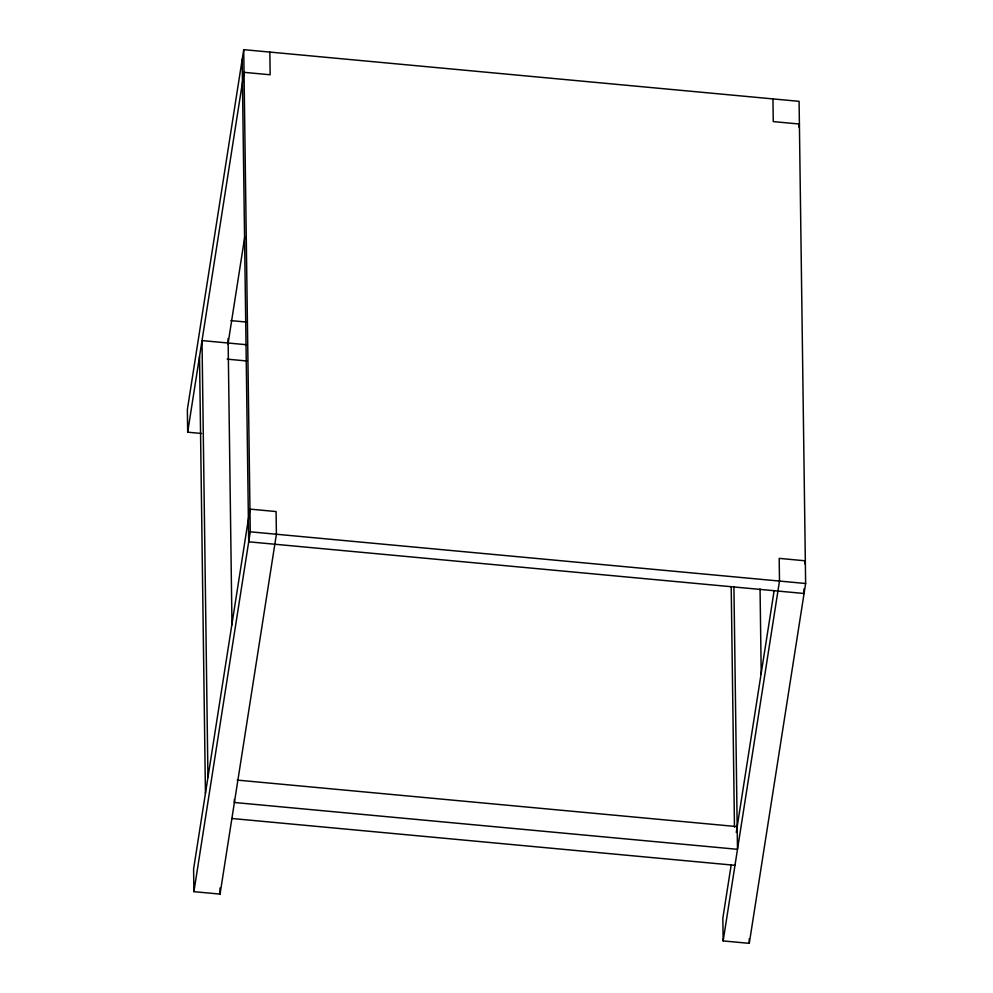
<?xml version="1.0" encoding="UTF-8"?>
<svg xmlns="http://www.w3.org/2000/svg" width="993" height="993" viewBox="0 0 993 993"><rect width="100%" height="100%" fill="white"/><g stroke="black" fill="none" stroke-linecap="round" stroke-linejoin="round"><path stroke-width="1.49" d="M731.233 864.63L722.842 918.227L723.152 940.917L749.281 943.35L805.633 583.499L799.092 101.336L243.719 49.65L187.367 409.501L187.677 432.191L201.517 433.482M187.677 432.191L244.03 72.34L270.158 74.773L269.848 52.083M227.956 344.286L244.737 237.091M193.908 891.664L193.598 868.974L249.951 509.124L276.091 511.556L276.402 534.246L220.049 894.097L193.908 891.664L250.261 531.814L243.719 49.65M798.918 127.092L799.402 124.026L773.262 121.593L772.951 98.903M736.272 832.469L774.155 590.525M723.152 940.917L779.493 581.066L779.195 558.376L805.323 560.809L804.851 563.863M230.935 320.615L246.363 322.055M246.674 344.745L202.013 340.587L207.947 777.37M227.198 359.156L247.257 361.03M250.261 531.814L805.633 583.499M237.166 780.088L737.178 826.623M231.89 818.493L734.981 865.313M804.007 588.837L804.069 593.491L248.697 541.806L242.155 59.642M760.055 588.986L761.221 674.173M749.219 938.807L749.281 943.35M733.926 586.553L737.489 849.313L234.385 802.493L234.348 799.464M731.208 587.049L734.472 827.132M228.092 338.489L231.977 624.92M219.962 888.052L220.049 894.097M199.519 356.586L205.439 793.37"/></g></svg>
